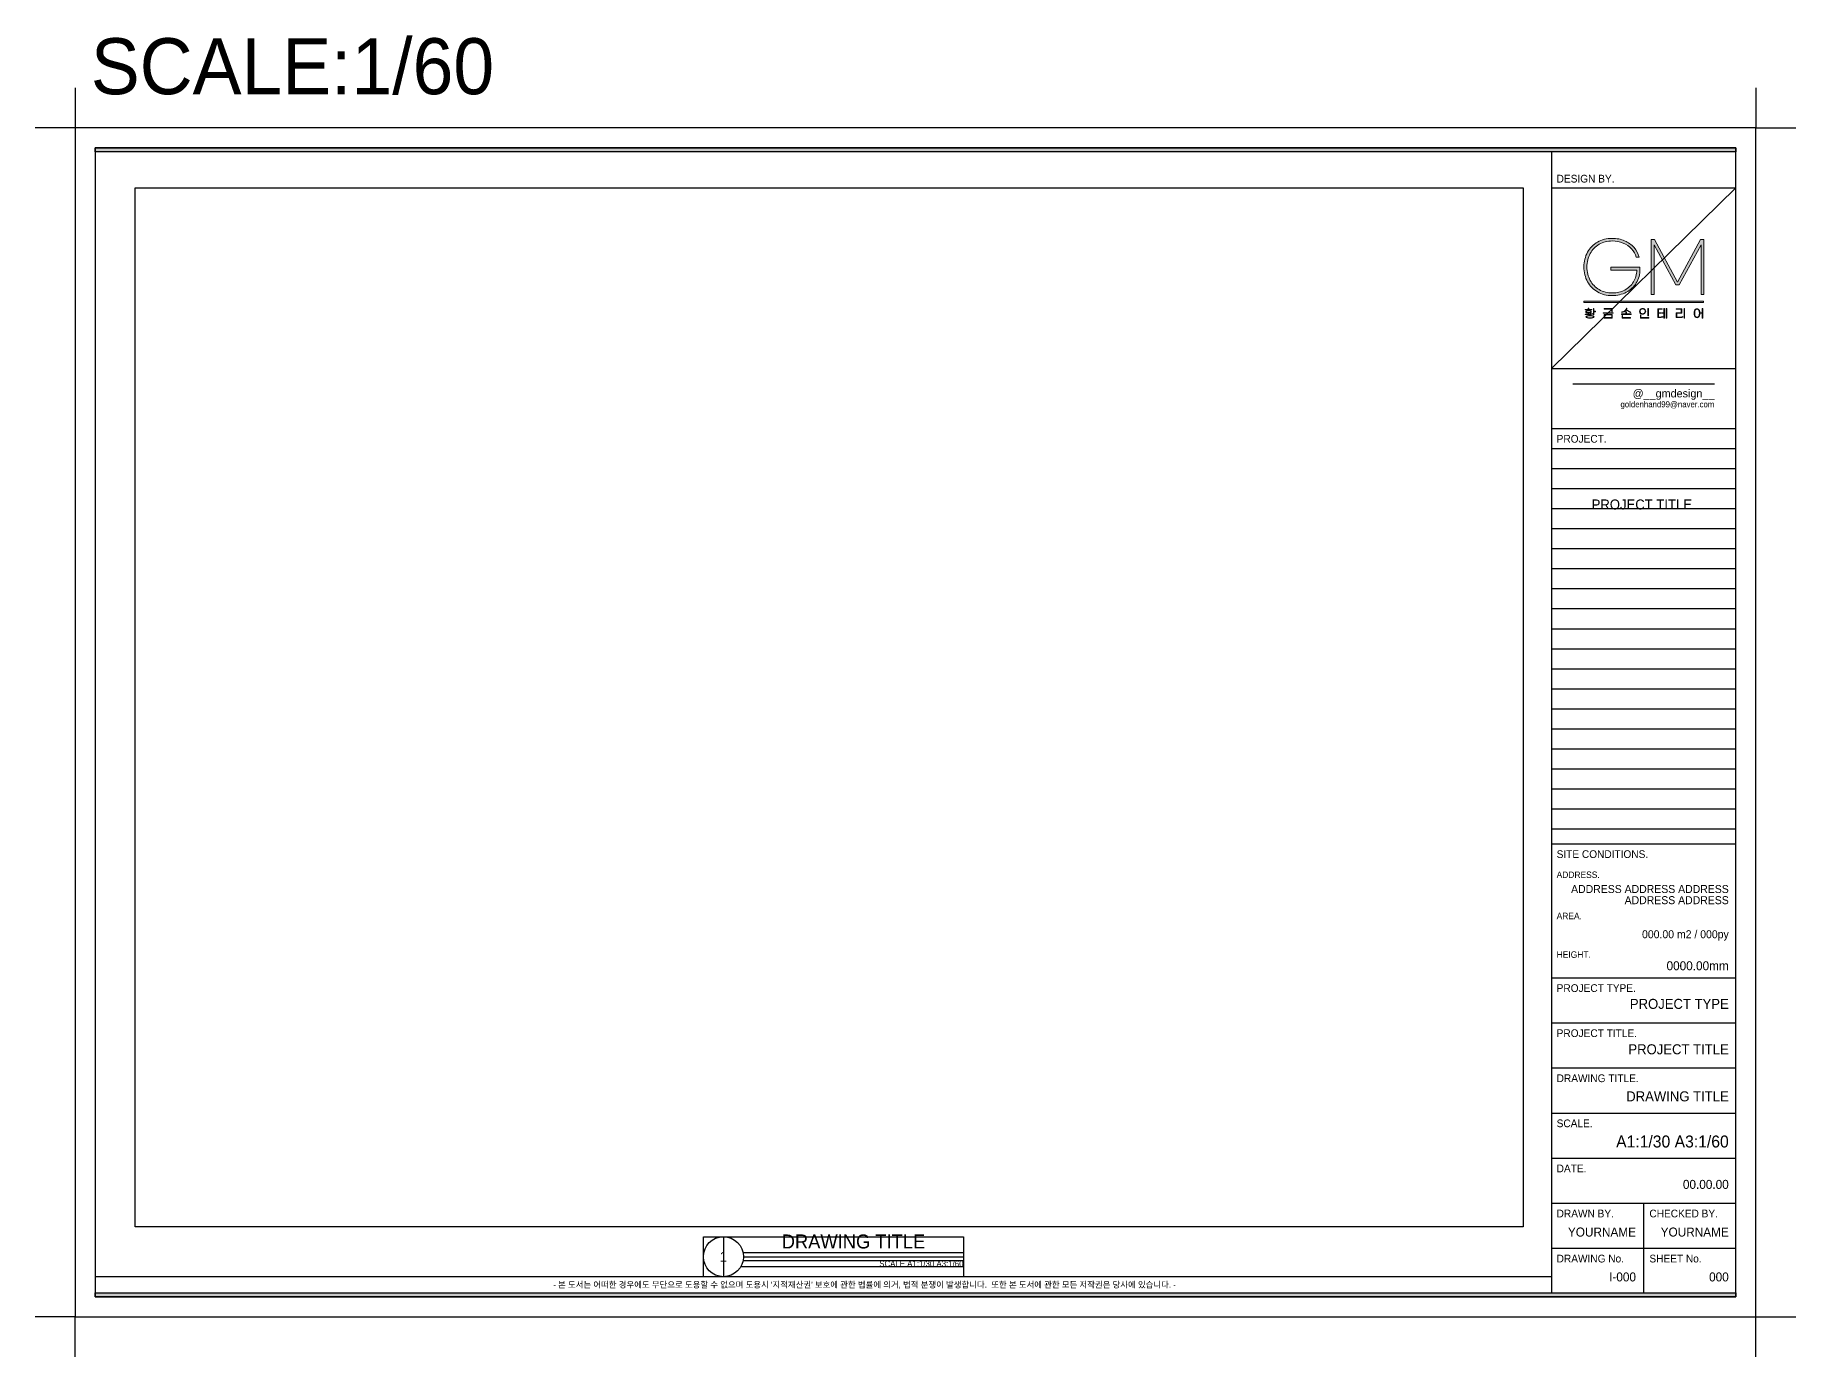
# Model space of a CAD drawing. Header units: millimetres. Extents: x -551172 to 232469, y -3435 to 261611.
# Drawn here: x -78189 to -51789, y 77080 to 96889 of the extents above; entities that cross this region are included whole.
import ezdxf
from ezdxf.enums import TextEntityAlignment as Align

# ---------------------------------------------------------------- set-up
doc = ezdxf.new("R2010")
doc.units = ezdxf.units.MM
doc.header["$LTSCALE"] = 10
doc.layers.get('DEFPOINTS').update_dxf_attribs({"color": 248})
for name, color, linetype in [('_U+B808_U+C774_U+C5B4 2', 7, 'Continuous'), ('FORM(YOURNAME)-1', 1, 'Continuous'), ('FORM(YOURNAME)-11', 1, 'Continuous'), ('FORM(YOURNAME)-1BAR-3', 1, 'Continuous')]:
    doc.layers.add(name, color=color, linetype=linetype)
doc.styles.add('YOURNAME', font='HY울릉도M.TTF')

# ---------------------------------------------------------------- blocks, each defined once
blk = doc.blocks.new('FLOORPLAN SYM_2')
at = {"layer": 'DEFPOINTS', "color": 158, "ltscale": 20}
for p, q in [((84712, -40034), (84712, -41034)), ((90712, -40434), (85201, -40434)), ((90712, -40784), (85145, -40784)), ((90712, -40634), (85201, -40634))]:
    blk.add_line(p, q, dxfattribs=at)
blk.add_lwpolyline([(84212, -40034), (90712, -40034), (90712, -41034), (84212, -41034)], close=True, dxfattribs=at)
at = {"layer": 'FORM(YOURNAME)-1BAR-3', "color": 1}
blk.add_line((85212, -40534), (90712, -40534), dxfattribs=at)
blk.add_circle((84712, -40534), 500, dxfattribs=at)
at = {"layer": 'FORM(YOURNAME)-1BAR-3', "color": 3, "style": 'YOURNAME'}
blk.add_attdef('FLOORPLAN', text='', height=350, dxfattribs=at).set_placement((87957, -40434), align=Align.BOTTOM_CENTER)
blk.add_attdef('SHEET_NO', text='', height=200, dxfattribs=at).set_placement((84712, -40534), align=Align.MIDDLE_CENTER)
blk.add_attdef('SCALENAME', text='', height=150, dxfattribs=at).set_placement((90712, -40634), align=Align.TOP_RIGHT)
blk = doc.blocks.new('block 29')
at = {"layer": '_U+B808_U+C774_U+C5B4 2'}
h = blk.add_hatch(color=35, dxfattribs=at)
h.dxf.hatch_style = 2
edge = h.paths.add_edge_path()
edge.add_spline(control_points=[(626.29, -130.32), (626.06, -130.35), (625.8, -130.36), (625.5, -130.36), (625.5, -130.36), (624.38, -130.36), (624.38, -130.36), (624.38, -130.36), (624.38, -130.21), (624.38, -130.21), (624.38, -130.21), (625.42, -130.21), (625.42, -130.21), (625.42, -130.21), (625.42, -129.89), (625.42, -129.89), (625.16, -129.88), (624.96, -129.84), (624.81, -129.76), (624.66, -129.68), (624.58, -129.57), (624.58, -129.44), (624.58, -129.3), (624.66, -129.19), (624.83, -129.1), (625, -129.02), (625.22, -128.98), (625.5, -128.98), (625.79, -128.98), (626.01, -129.02), (626.18, -129.1), (626.34, -129.19), (626.43, -129.3), (626.43, -129.44), (626.43, -129.57), (626.35, -129.68), (626.2, -129.76), (626.05, -129.84), (625.84, -129.89), (625.58, -129.89), (625.58, -129.89), (625.58, -130.21), (625.58, -130.21), (626.18, -130.2), (626.58, -130.16), (626.78, -130.07), (626.78, -130.07), (626.78, -130.22), (626.78, -130.22), (626.68, -130.27), (626.51, -130.3), (626.29, -130.32)], knot_values=[0, 0, 0, 0, 1, 1, 1, 2, 2, 2, 3, 3, 3, 4, 4, 4, 5, 5, 5, 6, 6, 6, 7, 7, 7, 8, 8, 8, 9, 9, 9, 10, 10, 10, 11, 11, 11, 12, 12, 12, 13, 13, 13, 14, 14, 14, 15, 15, 15, 16, 16, 16, 17, 17, 17, 17], degree=3, periodic=0)
h.paths.add_polyline_path([(626.62, -128.8), (624.41, -128.8), (624.41, -128.65), (625.41, -128.65), (625.41, -128.24), (625.58, -128.24), (625.58, -128.65), (626.62, -128.65)])
edge = h.paths.add_edge_path()
edge.add_spline(control_points=[(626.98, -130.76), (627.24, -130.83), (627.37, -130.96), (627.37, -131.13), (627.37, -131.3), (627.24, -131.42), (626.98, -131.5), (626.72, -131.57), (626.39, -131.61), (626, -131.61), (625.61, -131.61), (625.28, -131.57), (625.02, -131.5), (624.76, -131.42), (624.63, -131.3), (624.63, -131.13), (624.63, -130.96), (624.76, -130.83), (625.02, -130.76), (625.28, -130.68), (625.61, -130.65), (626, -130.65), (626.39, -130.65), (626.72, -130.68), (626.98, -130.76)], knot_values=[0, 0, 0, 0, 1, 1, 1, 2, 2, 2, 3, 3, 3, 4, 4, 4, 5, 5, 5, 6, 6, 6, 7, 7, 7, 8, 8, 8, 8], degree=3, periodic=0)
edge = h.paths.add_edge_path()
edge.add_spline(control_points=[(624.95, -129.67), (625.09, -129.72), (625.27, -129.75), (625.5, -129.75), (625.73, -129.75), (625.92, -129.72), (626.06, -129.67), (626.2, -129.61), (626.27, -129.53), (626.27, -129.44), (626.27, -129.34), (626.2, -129.27), (626.06, -129.21), (625.92, -129.15), (625.73, -129.13), (625.5, -129.13), (625.27, -129.13), (625.09, -129.15), (624.95, -129.21), (624.81, -129.27), (624.74, -129.34), (624.74, -129.44), (624.74, -129.53), (624.81, -129.61), (624.95, -129.67)], knot_values=[0, 0, 0, 0, 1, 1, 1, 2, 2, 2, 3, 3, 3, 4, 4, 4, 5, 5, 5, 6, 6, 6, 7, 7, 7, 8, 8, 8, 8], degree=3, periodic=0)
edge = h.paths.add_edge_path()
edge.add_spline(control_points=[(626.83, -131.38), (627.08, -131.33), (627.2, -131.25), (627.2, -131.13), (627.2, -131.01), (627.08, -130.92), (626.83, -130.87), (626.59, -130.82), (626.31, -130.79), (626, -130.79), (625.69, -130.79), (625.41, -130.82), (625.17, -130.87), (624.92, -130.92), (624.8, -131.01), (624.8, -131.13), (624.8, -131.25), (624.92, -131.33), (625.17, -131.38), (625.41, -131.44), (625.69, -131.46), (626, -131.46), (626.31, -131.46), (626.59, -131.44), (626.83, -131.38)], knot_values=[0, 0, 0, 0, 1, 1, 1, 2, 2, 2, 3, 3, 3, 4, 4, 4, 5, 5, 5, 6, 6, 6, 7, 7, 7, 8, 8, 8, 8], degree=3, periodic=0)
h.paths.add_polyline_path([(627.8, -129.28), (627.8, -129.43), (627.29, -129.43), (627.29, -130.53), (627.13, -130.53), (627.13, -128.32), (627.29, -128.32), (627.29, -129.28)])
h = blk.add_hatch(color=35, dxfattribs=at)
h.dxf.hatch_style = 2
h.paths.add_polyline_path([(633.67, -129.92), (630.41, -129.92), (630.41, -129.77), (633.67, -129.77)])
h.paths.add_polyline_path([(633.4, -129.51), (633.24, -129.51), (633.24, -128.55), (630.66, -128.55), (630.66, -128.4), (633.4, -128.4)])
h.paths.add_polyline_path([(633.41, -131.54), (630.67, -131.54), (630.67, -130.36), (633.41, -130.36)])
h.paths.add_polyline_path([(633.25, -131.39), (633.25, -130.51), (630.83, -130.51), (630.83, -131.39)])
h = blk.add_hatch(color=35, dxfattribs=at)
h.dxf.hatch_style = 2
h.paths.add_polyline_path([(639.69, -130.16), (639.69, -130.31), (636.44, -130.31), (636.44, -130.16), (637.98, -130.16), (637.98, -129.51), (638.15, -129.51), (638.15, -130.16)])
edge = h.paths.add_edge_path()
edge.add_spline(control_points=[(637.36, -129.47), (637.09, -129.61), (636.83, -129.68), (636.58, -129.68), (636.58, -129.68), (636.58, -129.53), (636.58, -129.53), (636.8, -129.52), (637.02, -129.46), (637.24, -129.35), (637.47, -129.24), (637.66, -129.08), (637.83, -128.89), (638, -128.7), (638.1, -128.49), (638.15, -128.26), (638.15, -128.26), (638.31, -128.28), (638.31, -128.28), (638.27, -128.46), (638.21, -128.63), (638.1, -128.79), (638.1, -128.79), (639.55, -129.58), (639.55, -129.58), (639.55, -129.58), (639.48, -129.71), (639.48, -129.71), (639.48, -129.71), (638.01, -128.93), (638.01, -128.93), (637.84, -129.15), (637.62, -129.33), (637.36, -129.47)], knot_values=[0, 0, 0, 0, 1, 1, 1, 2, 2, 2, 3, 3, 3, 4, 4, 4, 5, 5, 5, 6, 6, 6, 7, 7, 7, 8, 8, 8, 9, 9, 9, 10, 10, 10, 11, 11, 11, 11], degree=3, periodic=0)
h.paths.add_polyline_path([(636.86, -131.39), (639.51, -131.39), (639.51, -131.54), (636.7, -131.54), (636.7, -130.65), (636.86, -130.65)])
h = blk.add_hatch(color=35, dxfattribs=at)
h.dxf.hatch_style = 2
edge = h.paths.add_edge_path()
edge.add_spline(control_points=[(644.09, -128.5), (644.24, -128.59), (644.35, -128.7), (644.43, -128.84), (644.51, -128.98), (644.55, -129.14), (644.55, -129.31), (644.55, -129.49), (644.51, -129.65), (644.43, -129.79), (644.35, -129.93), (644.24, -130.04), (644.09, -130.13), (643.93, -130.21), (643.75, -130.25), (643.54, -130.25), (643.33, -130.25), (643.15, -130.21), (643, -130.13), (642.85, -130.04), (642.73, -129.93), (642.65, -129.79), (642.57, -129.65), (642.53, -129.49), (642.53, -129.31), (642.53, -129.14), (642.57, -128.98), (642.65, -128.84), (642.73, -128.7), (642.85, -128.59), (643, -128.5), (643.15, -128.42), (643.33, -128.38), (643.54, -128.38), (643.75, -128.38), (643.93, -128.42), (644.09, -128.5)], knot_values=[0, 0, 0, 0, 1, 1, 1, 2, 2, 2, 3, 3, 3, 4, 4, 4, 5, 5, 5, 6, 6, 6, 7, 7, 7, 8, 8, 8, 9, 9, 9, 10, 10, 10, 11, 11, 11, 12, 12, 12, 12], degree=3, periodic=0)
edge = h.paths.add_edge_path()
edge.add_spline(control_points=[(643.1, -128.62), (642.97, -128.69), (642.87, -128.78), (642.8, -128.9), (642.73, -129.02), (642.7, -129.16), (642.7, -129.31), (642.7, -129.47), (642.73, -129.61), (642.8, -129.73), (642.87, -129.85), (642.97, -129.94), (643.1, -130.01), (643.23, -130.07), (643.38, -130.11), (643.54, -130.11), (643.71, -130.11), (643.86, -130.07), (643.99, -130.01), (644.12, -129.94), (644.21, -129.85), (644.28, -129.73), (644.35, -129.61), (644.39, -129.47), (644.39, -129.31), (644.39, -129.16), (644.35, -129.02), (644.28, -128.9), (644.21, -128.78), (644.12, -128.69), (643.99, -128.62), (643.86, -128.56), (643.71, -128.52), (643.54, -128.52), (643.38, -128.52), (643.23, -128.56), (643.1, -128.62)], knot_values=[0, 0, 0, 0, 1, 1, 1, 2, 2, 2, 3, 3, 3, 4, 4, 4, 5, 5, 5, 6, 6, 6, 7, 7, 7, 8, 8, 8, 9, 9, 9, 10, 10, 10, 11, 11, 11, 12, 12, 12, 12], degree=3, periodic=0)
h.paths.add_polyline_path([(642.98, -131.39), (645.58, -131.39), (645.58, -131.54), (642.82, -131.54), (642.82, -130.53), (642.98, -130.53)])
h.paths.add_polyline_path([(645.45, -130.78), (645.29, -130.78), (645.29, -128.32), (645.45, -128.32)])
h = blk.add_hatch(color=35, dxfattribs=at)
h.dxf.hatch_style = 2
edge = h.paths.add_edge_path()
edge.add_spline(control_points=[(649.11, -131.24), (649.37, -131.24), (649.58, -131.22), (649.75, -131.19), (649.92, -131.17), (650.08, -131.12), (650.22, -131.05), (650.22, -131.05), (650.22, -131.21), (650.22, -131.21), (649.97, -131.33), (649.61, -131.39), (649.13, -131.39), (649.13, -131.39), (648.63, -131.39), (648.63, -131.39), (648.63, -131.39), (648.63, -128.48), (648.63, -128.48), (648.63, -128.48), (650.06, -128.48), (650.06, -128.48), (650.06, -128.48), (650.06, -128.63), (650.06, -128.63), (650.06, -128.63), (648.79, -128.63), (648.79, -128.63), (648.79, -128.63), (648.79, -129.81), (648.79, -129.81), (648.79, -129.81), (649.87, -129.81), (649.87, -129.81), (649.87, -129.81), (649.87, -129.96), (649.87, -129.96), (649.87, -129.96), (648.79, -129.96), (648.79, -129.96), (648.79, -129.96), (648.79, -131.24), (648.79, -131.24), (648.79, -131.24), (649.11, -131.24), (649.11, -131.24)], knot_values=[0, 0, 0, 0, 1, 1, 1, 2, 2, 2, 3, 3, 3, 4, 4, 4, 5, 5, 5, 6, 6, 6, 7, 7, 7, 8, 8, 8, 9, 9, 9, 10, 10, 10, 11, 11, 11, 12, 12, 12, 13, 13, 13, 14, 14, 14, 15, 15, 15, 15], degree=3, periodic=0)
h.paths.add_polyline_path([(650.64, -128.35), (650.8, -128.35), (650.8, -131.56), (650.64, -131.56), (650.64, -129.94), (650.06, -129.94), (650.06, -129.79), (650.64, -129.79)])
h.paths.add_polyline_path([(651.57, -128.32), (651.57, -131.62), (651.41, -131.62), (651.41, -128.32)])
h = blk.add_hatch(color=35, dxfattribs=at)
h.dxf.hatch_style = 2
edge = h.paths.add_edge_path()
edge.add_spline(control_points=[(656.55, -129.97), (656.55, -129.97), (654.9, -129.97), (654.9, -129.97), (654.9, -129.97), (654.9, -131.24), (654.9, -131.24), (654.9, -131.24), (656.08, -131.24), (656.08, -131.24), (656.23, -131.24), (656.39, -131.22), (656.55, -131.19), (656.7, -131.17), (656.83, -131.13), (656.93, -131.08), (656.93, -131.08), (656.93, -131.23), (656.93, -131.23), (656.83, -131.28), (656.71, -131.32), (656.55, -131.34), (656.4, -131.37), (656.24, -131.39), (656.08, -131.39), (656.08, -131.39), (654.74, -131.39), (654.74, -131.39), (654.74, -131.39), (654.74, -129.82), (654.74, -129.82), (654.74, -129.82), (656.39, -129.82), (656.39, -129.82), (656.39, -129.82), (656.39, -128.63), (656.39, -128.63), (656.39, -128.63), (654.73, -128.63), (654.73, -128.63), (654.73, -128.63), (654.73, -128.48), (654.73, -128.48), (654.73, -128.48), (656.55, -128.48), (656.55, -128.48), (656.55, -128.48), (656.55, -129.97), (656.55, -129.97)], knot_values=[0, 0, 0, 0, 1, 1, 1, 2, 2, 2, 3, 3, 3, 4, 4, 4, 5, 5, 5, 6, 6, 6, 7, 7, 7, 8, 8, 8, 9, 9, 9, 10, 10, 10, 11, 11, 11, 12, 12, 12, 13, 13, 13, 14, 14, 14, 15, 15, 15, 16, 16, 16, 16], degree=3, periodic=0)
h.paths.add_polyline_path([(657.51, -131.62), (657.34, -131.62), (657.34, -128.32), (657.51, -128.32)])
h = blk.add_hatch(color=35, dxfattribs=at)
h.dxf.hatch_style = 2
edge = h.paths.add_edge_path()
edge.add_spline(control_points=[(663.56, -128.32), (663.56, -128.32), (663.56, -131.62), (663.56, -131.62), (663.56, -131.62), (663.4, -131.62), (663.4, -131.62), (663.4, -131.62), (663.4, -129.94), (663.4, -129.94), (663.4, -129.94), (662.6, -129.94), (662.6, -129.94), (662.6, -130.27), (662.56, -130.54), (662.48, -130.77), (662.4, -130.99), (662.29, -131.16), (662.14, -131.27), (662, -131.38), (661.84, -131.43), (661.65, -131.43), (661.47, -131.43), (661.3, -131.38), (661.16, -131.27), (661.02, -131.16), (660.91, -130.99), (660.82, -130.76), (660.74, -130.54), (660.7, -130.26), (660.7, -129.93), (660.7, -129.6), (660.74, -129.33), (660.82, -129.1), (660.91, -128.88), (661.02, -128.71), (661.16, -128.6), (661.3, -128.49), (661.47, -128.43), (661.65, -128.43), (661.83, -128.43), (661.99, -128.48), (662.13, -128.58), (662.26, -128.68), (662.37, -128.83), (662.46, -129.04), (662.54, -129.24), (662.59, -129.5), (662.6, -129.79), (662.6, -129.79), (663.4, -129.79), (663.4, -129.79), (663.4, -129.79), (663.4, -128.32), (663.4, -128.32), (663.4, -128.32), (663.56, -128.32), (663.56, -128.32)], knot_values=[0, 0, 0, 0, 1, 1, 1, 2, 2, 2, 3, 3, 3, 4, 4, 4, 5, 5, 5, 6, 6, 6, 7, 7, 7, 8, 8, 8, 9, 9, 9, 10, 10, 10, 11, 11, 11, 12, 12, 12, 13, 13, 13, 14, 14, 14, 15, 15, 15, 16, 16, 16, 17, 17, 17, 18, 18, 18, 19, 19, 19, 19], degree=3, periodic=0)
edge = h.paths.add_edge_path()
edge.add_spline(control_points=[(662.06, -131.13), (662.18, -131.03), (662.27, -130.88), (662.34, -130.68), (662.4, -130.48), (662.44, -130.23), (662.44, -129.93), (662.44, -129.64), (662.4, -129.39), (662.34, -129.19), (662.27, -128.98), (662.18, -128.83), (662.06, -128.73), (661.94, -128.63), (661.8, -128.58), (661.65, -128.58), (661.5, -128.58), (661.37, -128.63), (661.25, -128.73), (661.13, -128.83), (661.04, -128.98), (660.97, -129.19), (660.9, -129.39), (660.87, -129.64), (660.87, -129.93), (660.87, -130.23), (660.9, -130.48), (660.97, -130.68), (661.04, -130.88), (661.13, -131.03), (661.25, -131.13), (661.37, -131.23), (661.5, -131.28), (661.65, -131.28), (661.8, -131.28), (661.94, -131.23), (662.06, -131.13)], knot_values=[0, 0, 0, 0, 1, 1, 1, 2, 2, 2, 3, 3, 3, 4, 4, 4, 5, 5, 5, 6, 6, 6, 7, 7, 7, 8, 8, 8, 9, 9, 9, 10, 10, 10, 11, 11, 11, 12, 12, 12, 12], degree=3, periodic=0)
at = {"layer": '_U+B808_U+C774_U+C5B4 2', "lineweight": 0}
for points in [[(626.62, -128.8), (624.41, -128.8), (624.41, -128.65), (625.41, -128.65), (625.41, -128.24), (625.58, -128.24), (625.58, -128.65), (626.62, -128.65), (626.62, -128.8)], [(627.8, -129.28), (627.8, -129.43), (627.29, -129.43), (627.29, -130.53), (627.13, -130.53), (627.13, -128.32), (627.29, -128.32), (627.29, -129.28), (627.8, -129.28)], [(633.4, -129.51), (633.24, -129.51), (633.24, -128.55), (630.66, -128.55), (630.66, -128.4), (633.4, -128.4), (633.4, -129.51)], [(645.45, -130.78), (645.29, -130.78), (645.29, -128.32), (645.45, -128.32), (645.45, -130.78)], [(650.64, -128.35), (650.8, -128.35), (650.8, -131.56), (650.64, -131.56), (650.64, -129.94), (650.06, -129.94), (650.06, -129.79), (650.64, -129.79), (650.64, -128.35)], [(651.57, -128.32), (651.57, -131.62), (651.41, -131.62), (651.41, -128.32), (651.57, -128.32)], [(657.51, -131.62), (657.34, -131.62), (657.34, -128.32), (657.51, -128.32), (657.51, -131.62)], [(633.67, -129.92), (630.41, -129.92), (630.41, -129.77), (633.67, -129.77), (633.67, -129.92)], [(633.41, -131.54), (630.67, -131.54), (630.67, -130.36), (633.41, -130.36), (633.41, -131.54)], [(633.25, -131.39), (633.25, -130.51), (630.83, -130.51), (630.83, -131.39), (633.25, -131.39)], [(639.69, -130.16), (639.69, -130.31), (636.44, -130.31), (636.44, -130.16), (637.98, -130.16), (637.98, -129.51), (638.15, -129.51), (638.15, -130.16), (639.69, -130.16)], [(636.86, -131.39), (639.51, -131.39), (639.51, -131.54), (636.7, -131.54), (636.7, -130.65), (636.86, -130.65), (636.86, -131.39)], [(642.98, -131.39), (645.58, -131.39), (645.58, -131.54), (642.82, -131.54), (642.82, -130.53), (642.98, -130.53), (642.98, -131.39)]]:
    blk.add_lwpolyline(points, dxfattribs=at)
for points, knots in [([(626.29, -130.32), (626.06, -130.35), (625.8, -130.36), (625.5, -130.36), (625.5, -130.36), (624.38, -130.36), (624.38, -130.36), (624.38, -130.36), (624.38, -130.21), (624.38, -130.21), (624.38, -130.21), (625.42, -130.21), (625.42, -130.21), (625.42, -130.21), (625.42, -129.89), (625.42, -129.89), (625.16, -129.88), (624.96, -129.84), (624.81, -129.76), (624.66, -129.68), (624.58, -129.57), (624.58, -129.44), (624.58, -129.3), (624.66, -129.19), (624.83, -129.1), (625, -129.02), (625.22, -128.98), (625.5, -128.98), (625.79, -128.98), (626.01, -129.02), (626.18, -129.1), (626.34, -129.19), (626.43, -129.3), (626.43, -129.44), (626.43, -129.57), (626.35, -129.68), (626.2, -129.76), (626.05, -129.84), (625.84, -129.89), (625.58, -129.89), (625.58, -129.89), (625.58, -130.21), (625.58, -130.21), (626.18, -130.2), (626.58, -130.16), (626.78, -130.07), (626.78, -130.07), (626.78, -130.22), (626.78, -130.22), (626.68, -130.27), (626.51, -130.3), (626.29, -130.32)], [0, 0, 0, 0, 1, 1, 1, 2, 2, 2, 3, 3, 3, 4, 4, 4, 5, 5, 5, 6, 6, 6, 7, 7, 7, 8, 8, 8, 9, 9, 9, 10, 10, 10, 11, 11, 11, 12, 12, 12, 13, 13, 13, 14, 14, 14, 15, 15, 15, 16, 16, 16, 17, 17, 17, 17]), ([(637.36, -129.47), (637.09, -129.61), (636.83, -129.68), (636.58, -129.68), (636.58, -129.68), (636.58, -129.53), (636.58, -129.53), (636.8, -129.52), (637.02, -129.46), (637.24, -129.35), (637.47, -129.24), (637.66, -129.08), (637.83, -128.89), (638, -128.7), (638.1, -128.49), (638.15, -128.26), (638.15, -128.26), (638.31, -128.28), (638.31, -128.28), (638.27, -128.46), (638.21, -128.63), (638.1, -128.79), (638.1, -128.79), (639.55, -129.58), (639.55, -129.58), (639.55, -129.58), (639.48, -129.71), (639.48, -129.71), (639.48, -129.71), (638.01, -128.93), (638.01, -128.93), (637.84, -129.15), (637.62, -129.33), (637.36, -129.47)], [0, 0, 0, 0, 1, 1, 1, 2, 2, 2, 3, 3, 3, 4, 4, 4, 5, 5, 5, 6, 6, 6, 7, 7, 7, 8, 8, 8, 9, 9, 9, 10, 10, 10, 11, 11, 11, 11]), ([(644.09, -128.5), (644.24, -128.59), (644.35, -128.7), (644.43, -128.84), (644.51, -128.98), (644.55, -129.14), (644.55, -129.31), (644.55, -129.49), (644.51, -129.65), (644.43, -129.79), (644.35, -129.93), (644.24, -130.04), (644.09, -130.13), (643.93, -130.21), (643.75, -130.25), (643.54, -130.25), (643.33, -130.25), (643.15, -130.21), (643, -130.13), (642.85, -130.04), (642.73, -129.93), (642.65, -129.79), (642.57, -129.65), (642.53, -129.49), (642.53, -129.31), (642.53, -129.14), (642.57, -128.98), (642.65, -128.84), (642.73, -128.7), (642.85, -128.59), (643, -128.5), (643.15, -128.42), (643.33, -128.38), (643.54, -128.38), (643.75, -128.38), (643.93, -128.42), (644.09, -128.5)], [0, 0, 0, 0, 1, 1, 1, 2, 2, 2, 3, 3, 3, 4, 4, 4, 5, 5, 5, 6, 6, 6, 7, 7, 7, 8, 8, 8, 9, 9, 9, 10, 10, 10, 11, 11, 11, 12, 12, 12, 12]), ([(643.1, -128.62), (642.97, -128.69), (642.87, -128.78), (642.8, -128.9), (642.73, -129.02), (642.7, -129.16), (642.7, -129.31), (642.7, -129.47), (642.73, -129.61), (642.8, -129.73), (642.87, -129.85), (642.97, -129.94), (643.1, -130.01), (643.23, -130.07), (643.38, -130.11), (643.54, -130.11), (643.71, -130.11), (643.86, -130.07), (643.99, -130.01), (644.12, -129.94), (644.21, -129.85), (644.28, -129.73), (644.35, -129.61), (644.39, -129.47), (644.39, -129.31), (644.39, -129.16), (644.35, -129.02), (644.28, -128.9), (644.21, -128.78), (644.12, -128.69), (643.99, -128.62), (643.86, -128.56), (643.71, -128.52), (643.54, -128.52), (643.38, -128.52), (643.23, -128.56), (643.1, -128.62)], [0, 0, 0, 0, 1, 1, 1, 2, 2, 2, 3, 3, 3, 4, 4, 4, 5, 5, 5, 6, 6, 6, 7, 7, 7, 8, 8, 8, 9, 9, 9, 10, 10, 10, 11, 11, 11, 12, 12, 12, 12]), ([(649.11, -131.24), (649.37, -131.24), (649.58, -131.22), (649.75, -131.19), (649.92, -131.17), (650.08, -131.12), (650.22, -131.05), (650.22, -131.05), (650.22, -131.21), (650.22, -131.21), (649.97, -131.33), (649.61, -131.39), (649.13, -131.39), (649.13, -131.39), (648.63, -131.39), (648.63, -131.39), (648.63, -131.39), (648.63, -128.48), (648.63, -128.48), (648.63, -128.48), (650.06, -128.48), (650.06, -128.48), (650.06, -128.48), (650.06, -128.63), (650.06, -128.63), (650.06, -128.63), (648.79, -128.63), (648.79, -128.63), (648.79, -128.63), (648.79, -129.81), (648.79, -129.81), (648.79, -129.81), (649.87, -129.81), (649.87, -129.81), (649.87, -129.81), (649.87, -129.96), (649.87, -129.96), (649.87, -129.96), (648.79, -129.96), (648.79, -129.96), (648.79, -129.96), (648.79, -131.24), (648.79, -131.24), (648.79, -131.24), (649.11, -131.24), (649.11, -131.24)], [0, 0, 0, 0, 1, 1, 1, 2, 2, 2, 3, 3, 3, 4, 4, 4, 5, 5, 5, 6, 6, 6, 7, 7, 7, 8, 8, 8, 9, 9, 9, 10, 10, 10, 11, 11, 11, 12, 12, 12, 13, 13, 13, 14, 14, 14, 15, 15, 15, 15]), ([(656.55, -129.97), (656.55, -129.97), (654.9, -129.97), (654.9, -129.97), (654.9, -129.97), (654.9, -131.24), (654.9, -131.24), (654.9, -131.24), (656.08, -131.24), (656.08, -131.24), (656.23, -131.24), (656.39, -131.22), (656.55, -131.19), (656.7, -131.17), (656.83, -131.13), (656.93, -131.08), (656.93, -131.08), (656.93, -131.23), (656.93, -131.23), (656.83, -131.28), (656.71, -131.32), (656.55, -131.34), (656.4, -131.37), (656.24, -131.39), (656.08, -131.39), (656.08, -131.39), (654.74, -131.39), (654.74, -131.39), (654.74, -131.39), (654.74, -129.82), (654.74, -129.82), (654.74, -129.82), (656.39, -129.82), (656.39, -129.82), (656.39, -129.82), (656.39, -128.63), (656.39, -128.63), (656.39, -128.63), (654.73, -128.63), (654.73, -128.63), (654.73, -128.63), (654.73, -128.48), (654.73, -128.48), (654.73, -128.48), (656.55, -128.48), (656.55, -128.48), (656.55, -128.48), (656.55, -129.97), (656.55, -129.97)], [0, 0, 0, 0, 1, 1, 1, 2, 2, 2, 3, 3, 3, 4, 4, 4, 5, 5, 5, 6, 6, 6, 7, 7, 7, 8, 8, 8, 9, 9, 9, 10, 10, 10, 11, 11, 11, 12, 12, 12, 13, 13, 13, 14, 14, 14, 15, 15, 15, 16, 16, 16, 16]), ([(663.56, -128.32), (663.56, -128.32), (663.56, -131.62), (663.56, -131.62), (663.56, -131.62), (663.4, -131.62), (663.4, -131.62), (663.4, -131.62), (663.4, -129.94), (663.4, -129.94), (663.4, -129.94), (662.6, -129.94), (662.6, -129.94), (662.6, -130.27), (662.56, -130.54), (662.48, -130.77), (662.4, -130.99), (662.29, -131.16), (662.14, -131.27), (662, -131.38), (661.84, -131.43), (661.65, -131.43), (661.47, -131.43), (661.3, -131.38), (661.16, -131.27), (661.02, -131.16), (660.91, -130.99), (660.82, -130.76), (660.74, -130.54), (660.7, -130.26), (660.7, -129.93), (660.7, -129.6), (660.74, -129.33), (660.82, -129.1), (660.91, -128.88), (661.02, -128.71), (661.16, -128.6), (661.3, -128.49), (661.47, -128.43), (661.65, -128.43), (661.83, -128.43), (661.99, -128.48), (662.13, -128.58), (662.26, -128.68), (662.37, -128.83), (662.46, -129.04), (662.54, -129.24), (662.59, -129.5), (662.6, -129.79), (662.6, -129.79), (663.4, -129.79), (663.4, -129.79), (663.4, -129.79), (663.4, -128.32), (663.4, -128.32), (663.4, -128.32), (663.56, -128.32), (663.56, -128.32)], [0, 0, 0, 0, 1, 1, 1, 2, 2, 2, 3, 3, 3, 4, 4, 4, 5, 5, 5, 6, 6, 6, 7, 7, 7, 8, 8, 8, 9, 9, 9, 10, 10, 10, 11, 11, 11, 12, 12, 12, 13, 13, 13, 14, 14, 14, 15, 15, 15, 16, 16, 16, 17, 17, 17, 18, 18, 18, 19, 19, 19, 19]), ([(662.06, -131.13), (662.18, -131.03), (662.27, -130.88), (662.34, -130.68), (662.4, -130.48), (662.44, -130.23), (662.44, -129.93), (662.44, -129.64), (662.4, -129.39), (662.34, -129.19), (662.27, -128.98), (662.18, -128.83), (662.06, -128.73), (661.94, -128.63), (661.8, -128.58), (661.65, -128.58), (661.5, -128.58), (661.37, -128.63), (661.25, -128.73), (661.13, -128.83), (661.04, -128.98), (660.97, -129.19), (660.9, -129.39), (660.87, -129.64), (660.87, -129.93), (660.87, -130.23), (660.9, -130.48), (660.97, -130.68), (661.04, -130.88), (661.13, -131.03), (661.25, -131.13), (661.37, -131.23), (661.5, -131.28), (661.65, -131.28), (661.8, -131.28), (661.94, -131.23), (662.06, -131.13)], [0, 0, 0, 0, 1, 1, 1, 2, 2, 2, 3, 3, 3, 4, 4, 4, 5, 5, 5, 6, 6, 6, 7, 7, 7, 8, 8, 8, 9, 9, 9, 10, 10, 10, 11, 11, 11, 12, 12, 12, 12]), ([(626.98, -130.76), (627.24, -130.83), (627.37, -130.96), (627.37, -131.13), (627.37, -131.3), (627.24, -131.42), (626.98, -131.5), (626.72, -131.57), (626.39, -131.61), (626, -131.61), (625.61, -131.61), (625.28, -131.57), (625.02, -131.5), (624.76, -131.42), (624.63, -131.3), (624.63, -131.13), (624.63, -130.96), (624.76, -130.83), (625.02, -130.76), (625.28, -130.68), (625.61, -130.65), (626, -130.65), (626.39, -130.65), (626.72, -130.68), (626.98, -130.76)], [0, 0, 0, 0, 1, 1, 1, 2, 2, 2, 3, 3, 3, 4, 4, 4, 5, 5, 5, 6, 6, 6, 7, 7, 7, 8, 8, 8, 8]), ([(624.95, -129.67), (625.09, -129.72), (625.27, -129.75), (625.5, -129.75), (625.73, -129.75), (625.92, -129.72), (626.06, -129.67), (626.2, -129.61), (626.27, -129.53), (626.27, -129.44), (626.27, -129.34), (626.2, -129.27), (626.06, -129.21), (625.92, -129.15), (625.73, -129.13), (625.5, -129.13), (625.27, -129.13), (625.09, -129.15), (624.95, -129.21), (624.81, -129.27), (624.74, -129.34), (624.74, -129.44), (624.74, -129.53), (624.81, -129.61), (624.95, -129.67)], [0, 0, 0, 0, 1, 1, 1, 2, 2, 2, 3, 3, 3, 4, 4, 4, 5, 5, 5, 6, 6, 6, 7, 7, 7, 8, 8, 8, 8]), ([(626.83, -131.38), (627.08, -131.33), (627.2, -131.25), (627.2, -131.13), (627.2, -131.01), (627.08, -130.92), (626.83, -130.87), (626.59, -130.82), (626.31, -130.79), (626, -130.79), (625.69, -130.79), (625.41, -130.82), (625.17, -130.87), (624.92, -130.92), (624.8, -131.01), (624.8, -131.13), (624.8, -131.25), (624.92, -131.33), (625.17, -131.38), (625.41, -131.44), (625.69, -131.46), (626, -131.46), (626.31, -131.46), (626.59, -131.44), (626.83, -131.38)], [0, 0, 0, 0, 1, 1, 1, 2, 2, 2, 3, 3, 3, 4, 4, 4, 5, 5, 5, 6, 6, 6, 7, 7, 7, 8, 8, 8, 8])]:
    blk.add_open_spline(points, degree=3, knots=knots, dxfattribs=at)
blk = doc.blocks.new('block 30')
at = {"layer": '_U+B808_U+C774_U+C5B4 2'}
h = blk.add_hatch(color=35, dxfattribs=at)
h.dxf.hatch_style = 2
edge = h.paths.add_edge_path()
edge.add_spline(control_points=[(637.53, -105.82), (638.78, -106.37), (639.83, -107.12), (640.66, -108.08), (641.5, -109.03), (642.06, -110.11), (642.35, -111.29), (642.35, -111.29), (641.36, -111.29), (641.36, -111.29), (641.11, -110.26), (640.6, -109.33), (639.84, -108.5), (639.08, -107.68), (638.14, -107.03), (637.02, -106.57), (635.9, -106.11), (634.7, -105.88), (633.42, -105.88), (631.78, -105.88), (630.32, -106.25), (629.04, -106.99), (627.76, -107.73), (626.76, -108.76), (626.05, -110.08), (625.33, -111.4), (624.97, -112.88), (624.97, -114.53), (624.97, -116.2), (625.33, -117.69), (626.05, -119), (626.76, -120.31), (627.77, -121.34), (629.05, -122.08), (630.34, -122.82), (631.82, -123.19), (633.49, -123.19), (634.98, -123.19), (636.34, -122.87), (637.56, -122.23), (638.78, -121.59), (639.75, -120.69), (640.47, -119.53), (641.18, -118.38), (641.57, -117.05), (641.61, -115.55), (641.61, -115.55), (632.88, -115.55), (632.88, -115.55), (632.88, -115.55), (632.88, -114.65), (632.88, -114.65), (632.88, -114.65), (642.63, -114.65), (642.63, -114.65), (642.63, -114.65), (642.63, -115.25), (642.63, -115.25), (642.63, -116.97), (642.23, -118.49), (641.42, -119.84), (640.6, -121.18), (639.49, -122.22), (638.08, -122.96), (636.67, -123.7), (635.11, -124.07), (633.39, -124.07), (631.57, -124.07), (629.95, -123.66), (628.52, -122.85), (627.09, -122.03), (625.98, -120.89), (625.18, -119.44), (624.37, -117.99), (623.97, -116.36), (623.97, -114.53), (623.97, -112.71), (624.37, -111.08), (625.18, -109.63), (625.98, -108.18), (627.09, -107.04), (628.52, -106.22), (629.95, -105.41), (631.57, -105), (633.39, -105), (634.89, -105), (636.27, -105.27), (637.53, -105.82)], knot_values=[0, 0, 0, 0, 1, 1, 1, 2, 2, 2, 3, 3, 3, 4, 4, 4, 5, 5, 5, 6, 6, 6, 7, 7, 7, 8, 8, 8, 9, 9, 9, 10, 10, 10, 11, 11, 11, 12, 12, 12, 13, 13, 13, 14, 14, 14, 15, 15, 15, 16, 16, 16, 17, 17, 17, 18, 18, 18, 19, 19, 19, 20, 20, 20, 21, 21, 21, 22, 22, 22, 23, 23, 23, 24, 24, 24, 25, 25, 25, 26, 26, 26, 27, 27, 27, 28, 28, 28, 29, 29, 29, 29], degree=3, periodic=0)
h = blk.add_hatch(color=35, dxfattribs=at)
h.dxf.hatch_style = 2
h.paths.add_polyline_path([(646.36, -105.39), (647.49, -105.39), (655.18, -119.56), (662.86, -105.39), (663.97, -105.39), (663.97, -123.68), (662.98, -123.68), (662.98, -107.17), (655.73, -120.53), (654.6, -120.53), (647.35, -107.17), (647.35, -123.68), (646.36, -123.68)])
at = {"layer": '_U+B808_U+C774_U+C5B4 2', "lineweight": 0}
blk.add_lwpolyline([(646.36, -105.39), (647.49, -105.39), (655.18, -119.56), (662.86, -105.39), (663.97, -105.39), (663.97, -123.68), (662.98, -123.68), (662.98, -107.17), (655.73, -120.53), (654.6, -120.53), (647.35, -107.17), (647.35, -123.68), (646.36, -123.68), (646.36, -105.39)], dxfattribs=at)
blk.add_open_spline([(637.53, -105.82), (638.78, -106.37), (639.83, -107.12), (640.66, -108.08), (641.5, -109.03), (642.06, -110.11), (642.35, -111.29), (642.35, -111.29), (641.36, -111.29), (641.36, -111.29), (641.11, -110.26), (640.6, -109.33), (639.84, -108.5), (639.08, -107.68), (638.14, -107.03), (637.02, -106.57), (635.9, -106.11), (634.7, -105.88), (633.42, -105.88), (631.78, -105.88), (630.32, -106.25), (629.04, -106.99), (627.76, -107.73), (626.76, -108.76), (626.05, -110.08), (625.33, -111.4), (624.97, -112.88), (624.97, -114.53), (624.97, -116.2), (625.33, -117.69), (626.05, -119), (626.76, -120.31), (627.77, -121.34), (629.05, -122.08), (630.34, -122.82), (631.82, -123.19), (633.49, -123.19), (634.98, -123.19), (636.34, -122.87), (637.56, -122.23), (638.78, -121.59), (639.75, -120.69), (640.47, -119.53), (641.18, -118.38), (641.57, -117.05), (641.61, -115.55), (641.61, -115.55), (632.88, -115.55), (632.88, -115.55), (632.88, -115.55), (632.88, -114.65), (632.88, -114.65), (632.88, -114.65), (642.63, -114.65), (642.63, -114.65), (642.63, -114.65), (642.63, -115.25), (642.63, -115.25), (642.63, -116.97), (642.23, -118.49), (641.42, -119.84), (640.6, -121.18), (639.49, -122.22), (638.08, -122.96), (636.67, -123.7), (635.11, -124.07), (633.39, -124.07), (631.57, -124.07), (629.95, -123.66), (628.52, -122.85), (627.09, -122.03), (625.98, -120.89), (625.18, -119.44), (624.37, -117.99), (623.97, -116.36), (623.97, -114.53), (623.97, -112.71), (624.37, -111.08), (625.18, -109.63), (625.98, -108.18), (627.09, -107.04), (628.52, -106.22), (629.95, -105.41), (631.57, -105), (633.39, -105), (634.89, -105), (636.27, -105.27), (637.53, -105.82)], degree=3, knots=[0, 0, 0, 0, 1, 1, 1, 2, 2, 2, 3, 3, 3, 4, 4, 4, 5, 5, 5, 6, 6, 6, 7, 7, 7, 8, 8, 8, 9, 9, 9, 10, 10, 10, 11, 11, 11, 12, 12, 12, 13, 13, 13, 14, 14, 14, 15, 15, 15, 16, 16, 16, 17, 17, 17, 18, 18, 18, 19, 19, 19, 20, 20, 20, 21, 21, 21, 22, 22, 22, 23, 23, 23, 24, 24, 24, 25, 25, 25, 26, 26, 26, 27, 27, 27, 28, 28, 28, 29, 29, 29, 29], dxfattribs=at)
blk = doc.blocks.new('block 28')
at = {"layer": '_U+B808_U+C774_U+C5B4 2'}
for name in ['block 30', 'block 29']:
    blk.add_blockref(name, (0, 0), dxfattribs=at)
blk = doc.blocks.new('block 27')
at = {"layer": '_U+B808_U+C774_U+C5B4 2'}
h = blk.add_hatch(color=35, dxfattribs=at)
h.dxf.hatch_style = 2
h.paths.add_polyline_path([(663.76, -126.35), (623.97, -126.35), (623.97, -125.94), (663.76, -125.94)])
at = {"layer": '_U+B808_U+C774_U+C5B4 2', "lineweight": 0}
blk.add_lwpolyline([(663.76, -126.35), (623.97, -126.35), (623.97, -125.94), (663.76, -125.94), (663.76, -126.35)], dxfattribs=at)
at = {"layer": '_U+B808_U+C774_U+C5B4 2'}
blk.add_blockref('block 28', (0, 0), dxfattribs=at)
blk = doc.blocks.new('FORM-PLAN')
at = {"layer": 'FORM(YOURNAME)-11'}
h = blk.add_hatch(color=256, dxfattribs=at)
h.dxf.hatch_style = 1
h.paths.add_polyline_path([(-71444, 55115), (10556, 55115), (10556, 54915), (-71444, 54915)])
h.paths.add_polyline_path([(-71444, -2085), (10556, -2085), (10556, -2285), (-71444, -2285)])
at = {"layer": 'DEFPOINTS', "color": 158}
for p, q in [((1346, 54915), (1346, -2085)), ((10556, 53115), (1346, 44093)), ((1346, 53115), (10556, 53115)), ((1346, 44093), (10556, 44093)), ((1346, -1285), (-71444, -1285))]:
    blk.add_line(p, q, dxfattribs=at)
at = {"layer": 'DEFPOINTS', "color": 1}
for points in [[(-72444, 58115), (-72444, 56115), (-74444, 56115)], [(11556, 58115), (11556, 56115), (13556, 56115)], [(-72444, -5285), (-72444, -3285), (-74444, -3285)], [(11556, -5285), (11556, -3285), (13556, -3285)]]:
    blk.add_lwpolyline(points, dxfattribs=at)
at = {"layer": 'DEFPOINTS', "color": 158}
for points in [[(-71444, -2285), (10556, -2285), (10556, 55115), (-71444, 55115)], [(-69444, 53115), (-64, 53115), (-64, 1215), (-69444, 1215)]]:
    blk.add_lwpolyline(points, close=True, dxfattribs=at)
at = {"layer": 'FORM(YOURNAME)-11', "color": 251}
blk.add_line((2415, 43323), (9487, 43323), dxfattribs=at)
at = {"layer": 'FORM(YOURNAME)-11', "color": 14}
for p, q in [((1346, 41093), (10556, 41093)), ((1346, 40093), (10556, 40093)), ((1346, 39093), (10556, 39093)), ((1346, 38093), (10556, 38093)), ((1346, 37093), (10556, 37093)), ((1346, 36093), (10556, 36093)), ((1346, 35093), (10556, 35093)), ((1346, 34093), (10556, 34093)), ((1346, 33093), (10556, 33093)), ((1346, 32093), (10556, 32093)), ((1346, 31093), (10556, 31093)), ((1346, 30093), (10556, 30093)), ((1346, 29093), (10556, 29093)), ((1346, 28093), (10556, 28093)), ((1346, 27093), (10556, 27093)), ((1346, 26093), (10556, 26093)), ((1346, 25093), (10556, 25093)), ((1346, 24093), (10556, 24093)), ((1346, 23093), (10556, 23093)), ((1346, 22093), (10556, 22093)), ((1346, 21093), (10556, 21093)), ((1346, 20344), (10556, 20344)), ((1346, 13651), (10556, 13651)), ((1346, 11398), (10556, 11398)), ((1346, 9146), (10556, 9146)), ((1346, 6893), (10556, 6893)), ((1346, 4641), (10556, 4641)), ((1346, 2388), (10556, 2388)), ((5951, 2388), (5951, -2085)), ((1346, 136), (10556, 136))]:
    blk.add_line(p, q, dxfattribs=at)
at = {"layer": 'FORM(YOURNAME)-11', "color": 250}
blk.add_lwpolyline([(-72444, -3285), (11556, -3285), (11556, 56115), (-72444, 56115)], close=True, dxfattribs=at)
at = {"layer": 'FORM(YOURNAME)-11'}
for points in [[(-71444, 55115), (10556, 55115), (10556, 54915), (-71444, 54915)], [(-71444, -2085), (10556, -2085), (10556, -2285), (-71444, -2285)]]:
    blk.add_lwpolyline(points, close=True, dxfattribs=at)
at = {"layer": '_U+B808_U+C774_U+C5B4 2', "xscale": 150, "yscale": 150, "zscale": 150}
blk.add_blockref('block 27', (-90629, 66345), dxfattribs=at)
at = {"layer": 'FORM(YOURNAME)-11', "color": 14, "style": 'YOURNAME'}
for s, height, p in [('DESIGN BY.', 386.1, (1603, 53577)), ('PROJECT.', 386.1, (1603, 40579)), ('SITE CONDITIONS.', 386.14, (1603, 19829)), ('PROJECT TYPE.', 386.14, (1603, 13136)), ('PROJECT TITLE.', 386.14, (1603, 10883)), ('DRAWING TITLE.', 386.14, (1603, 8631)), ('SCALE.', 386.1, (1603, 6378)), ('DATE.', 386.1, (1603, 4126)), ('DRAWN BY.', 386.1, (1603, 1873)), ('CHECKED BY.', 386.14, (6240, 1873)), ('DRAWING No.', 386.14, (1603, -379)), ('SHEET No.', 386.1, (6240, -379))]:
    blk.add_text(s, height=height, dxfattribs=at).set_placement(p, align=Align.MIDDLE_LEFT)
for s, height, width, p in [('goldenhand99@naver.com', 300, 0.995, (9487, 42154)), ('@__gmdesign__', 400, 1.03, (9487, 42649))]:
    blk.add_text(s, height=height, dxfattribs=dict(at, width=width)).set_placement(p, align=Align.RIGHT)
at = {"layer": 'FORM(YOURNAME)-11', "color": 251, "style": 'YOURNAME'}
for s, p in [('ADDRESS.', (1603, 18799)), ('AREA.', (1603, 16740)), ('HEIGHT.', (1603, 14809))]:
    blk.add_text(s, height=321.8, dxfattribs=at).set_placement(p, align=Align.MIDDLE_LEFT)
at = {"layer": 'FORM(YOURNAME)-11', "color": 1, "style": 'YOURNAME'}
blk.add_text("- 본 도서는 어떠한 경우에도 무단으로 도용할 수 없으며 도용시 '지적재산권' 보호에 관한 법률에 의거, 법적 분쟁이 발생합니다.  또한 본 도서에 관한 모든 저작권은 당사에 있습니다. -", height=300, dxfattribs=at).set_placement((-32990, -1685), align=Align.MIDDLE_CENTER)
at = {"layer": 'FORM(YOURNAME)-11', "color": 3, "style": 'YOURNAME'}
for tag, height, p in [('2', 450, (9905, 17544)), ('1', 450, (9905, 18188)), ('3', 450, (9905, 16257)), ('4', 450, (9905, 14326)), ('5', 515, (9905, 12009)), ('6', 515, (9905, 9757)), ('7', 515, (9905, 7504)), ('8', 515, (9905, 5252)), ('9', 515, (9905, 2999)), ('10', 515, (5655, 811)), ('11', 515, (9905, 747)), ('12', 515, (5655, -1441)), ('13', 515, (9905, -1441))]:
    blk.add_attdef(tag, text='', height=height, dxfattribs=at).set_placement(p, align=Align.MIDDLE_RIGHT)

msp = doc.modelspace()

# ---------------------------------------------------------------- block references
at = {"layer": 'FORM(YOURNAME)-1'}
ref = msp.add_blockref('FORM-PLAN', (-55855.5, 78665.7), dxfattribs=dict(at, xscale=0.3, yscale=0.3, zscale=0.3))
ref.add_attrib('4', '0000.00mm', dxfattribs={"layer": 'FORM(YOURNAME)-11', "color": 3, "height": 135, "style": 'YOURNAME'}).set_placement((-52794, 82941.1), align=Align.MIDDLE_RIGHT)
ref.add_attrib('3', '000.00 m2 / 000py', dxfattribs={"layer": 'FORM(YOURNAME)-11', "color": 3, "height": 120, "style": 'YOURNAME'}).set_placement((-52794, 83413.5), align=Align.MIDDLE_RIGHT)
ref.add_attrib('2', 'ADDRESS ADDRESS', dxfattribs={"layer": 'FORM(YOURNAME)-11', "color": 3, "height": 120, "style": 'YOURNAME'}).set_placement((-52794, 83924.2), align=Align.MIDDLE_RIGHT)
ref.add_attrib('1', 'ADDRESS ADDRESS ADDRESS', dxfattribs={"layer": 'FORM(YOURNAME)-11', "color": 3, "height": 120, "style": 'YOURNAME'}).set_placement((-52794, 84091.4), align=Align.MIDDLE_RIGHT)
ref.add_attrib('5', 'PROJECT TYPE', dxfattribs={"layer": 'FORM(YOURNAME)-11', "color": 3, "height": 150, "style": 'YOURNAME'}).set_placement((-52794, 82369.8), align=Align.MIDDLE_RIGHT)
ref.add_attrib('6', 'PROJECT TITLE', dxfattribs={"layer": 'FORM(YOURNAME)-11', "color": 3, "height": 150, "style": 'YOURNAME'}).set_placement((-52794, 81689.1), align=Align.MIDDLE_RIGHT)
ref.add_attrib('7', 'DRAWING TITLE', dxfattribs={"layer": 'FORM(YOURNAME)-11', "color": 3, "height": 150, "style": 'YOURNAME'}).set_placement((-52794, 80983.6), align=Align.MIDDLE_RIGHT)
ref.add_attrib('8', 'A1:1/30 A3:1/60', dxfattribs={"layer": 'FORM(YOURNAME)-11', "color": 3, "height": 180, "style": 'YOURNAME'}).set_placement((-52794, 80307.1), align=Align.MIDDLE_RIGHT)
ref.add_attrib('9', '00.00.00', dxfattribs={"layer": 'FORM(YOURNAME)-11', "color": 3, "height": 135, "style": 'YOURNAME'}).set_placement((-52794, 79664.2), align=Align.MIDDLE_RIGHT)
ref.add_attrib('10', 'YOURNAME', dxfattribs={"layer": 'FORM(YOURNAME)-11', "color": 3, "height": 135, "style": 'YOURNAME'}).set_placement((-54185.1, 78949.9), align=Align.MIDDLE_RIGHT)
ref.add_attrib('13', '000', dxfattribs={"layer": 'FORM(YOURNAME)-11', "color": 3, "height": 135, "style": 'YOURNAME'}).set_placement((-52794, 78277.2), align=Align.MIDDLE_RIGHT)
ref.add_attrib('12', 'I-000', dxfattribs={"layer": 'FORM(YOURNAME)-11', "color": 3, "height": 135, "style": 'YOURNAME'}).set_placement((-54185.1, 78277.2), align=Align.MIDDLE_RIGHT)
ref.add_attrib('11', 'YOURNAME', dxfattribs={"layer": 'FORM(YOURNAME)-11', "color": 3, "height": 135, "style": 'YOURNAME'}).set_placement((-52794, 78949.9), align=Align.MIDDLE_RIGHT)
at = {"layer": 'FORM(YOURNAME)-1BAR-3'}
ref = msp.add_blockref('FLOORPLAN SYM_2', (-118695.7, 102900.6), dxfattribs=dict(at, xscale=0.6000000000000001, yscale=0.6000000000000001, zscale=0.6000000000000001))
ref.add_attrib('SCALENAME', 'SCALE A1:1/30 A3:1/60', dxfattribs={"color": 3, "height": 90, "style": 'YOURNAME'}).set_placement((-64268.7, 78520.3), align=Align.TOP_RIGHT)
ref.add_attrib('DWG_NO', '1', dxfattribs={"color": 3, "height": 150, "style": 'YOURNAME'}).set_placement((-67868.7, 78580.3), align=Align.MIDDLE_CENTER)
ref.add_attrib('FLOORPLAN', 'DRAWING TITLE', dxfattribs={"color": 3, "height": 210, "style": 'YOURNAME'}).set_placement((-65918.7, 78640.3), align=Align.BOTTOM_CENTER)

# ---------------------------------------------------------------- texts
at = {"color": 3, "style": 'YOURNAME'}
msp.add_text('SCALE:1/60 ', height=840, dxfattribs=at).set_placement((-77354.8, 96424.1), align=Align.MIDDLE_LEFT)
at = {"color": 251, "style": 'YOURNAME'}
msp.add_text('PROJECT TITLE.', height=150, dxfattribs=at).set_placement((-54070.2, 89855.4), align=Align.MIDDLE_CENTER)

doc.saveas('drawing.dxf')
